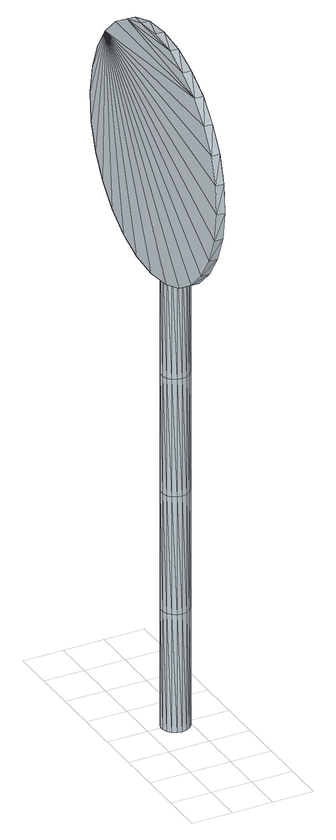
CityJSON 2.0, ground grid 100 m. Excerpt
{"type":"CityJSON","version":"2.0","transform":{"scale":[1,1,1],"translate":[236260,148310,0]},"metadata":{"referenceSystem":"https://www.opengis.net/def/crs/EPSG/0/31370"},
"CityObjects":{
"object1":{"type":"GenericCityObject","attributes":{"cluster":29,"mean_distance_to_centroid":0.0771,"new_centroid_x":236217.26,"new_centroid_y":148687.02,"mean_distance_to_camera":10.87,"H1":0,"H2":0,"Z_final":107.21,"cluster2":-1,"proj_x":236210.54,"proj_y":148684.77,"id_line":53237,"bearing_l":161.53,"distance":7.08,"orientation":"left","G_obj":341.53},"geometry":[{"type":"MultiSurface","lod":"2","boundaries":[[[0,1,2]],[[2,1,3]],[[3,1,4]],[[4,1,5]],[[5,1,6]],[[1,7,6]],[[1,8,7]],[[1,9,8]],[[1,10,9]],[[1,11,10]],[[1,12,11]],[[1,13,12]],[[1,14,13]],[[15,14,1]],[[16,15,1]],[[17,16,1]],[[18,17,1]],[[0,18,1]],[[19,20,0]],[[19,0,2]],[[21,19,2]],[[21,2,3]],[[21,3,22]],[[22,3,4]],[[22,4,23]],[[23,4,5]],[[23,5,24]],[[24,5,6]],[[24,6,25]],[[25,6,7]],[[25,7,26]],[[26,7,8]],[[26,8,27]],[[8,9,27]],[[27,9,28]],[[9,10,28]],[[10,29,28]],[[10,11,29]],[[11,30,29]],[[11,12,30]],[[30,12,31]],[[31,12,13]],[[31,13,32]],[[32,13,14]],[[32,14,33]],[[33,14,15]],[[33,15,34]],[[34,15,16]],[[34,16,35]],[[35,16,17]],[[36,35,17]],[[18,36,17]],[[20,36,18]],[[20,18,0]],[[37,38,20]],[[37,20,19]],[[39,37,19]],[[21,39,19]],[[39,21,40]],[[40,21,22]],[[40,22,41]],[[41,22,23]],[[41,23,42]],[[42,23,24]],[[42,24,43]],[[43,24,25]],[[43,25,44]],[[44,25,26]],[[26,45,44]],[[26,27,45]],[[27,46,45]],[[27,28,46]],[[28,47,46]],[[28,29,47]],[[47,29,48]],[[29,30,48]],[[48,30,49]],[[49,30,31]],[[49,31,50]],[[50,31,32]],[[50,32,51]],[[51,32,33]],[[51,33,52]],[[52,33,34]],[[52,34,53]],[[53,34,35]],[[54,53,35]],[[54,35,36]],[[38,54,36]],[[38,36,20]],[[55,56,38]],[[55,38,37]],[[57,55,37]],[[57,37,39]],[[57,39,58]],[[58,39,40]],[[58,40,59]],[[59,40,41]],[[59,41,60]],[[60,41,42]],[[60,42,61]],[[61,42,43]],[[61,43,62]],[[62,43,44]],[[44,63,62]],[[44,45,63]],[[45,64,63]],[[45,46,64]],[[46,65,64]],[[46,47,65]],[[47,66,65]],[[47,48,66]],[[66,48,67]],[[67,48,49]],[[67,49,68]],[[68,49,50]],[[68,50,69]],[[69,50,51]],[[69,51,70]],[[70,51,52]],[[70,52,71]],[[71,52,53]],[[72,71,53]],[[72,53,54]],[[56,72,54]],[[56,54,38]],[[73,74,56]],[[73,56,55]],[[75,73,55]],[[75,55,57]],[[75,57,76]],[[76,57,58]],[[76,58,77]],[[77,58,59]],[[77,59,78]],[[78,59,60]],[[78,60,79]],[[79,60,61]],[[79,61,80]],[[80,61,62]],[[62,81,80]],[[62,63,81]],[[63,82,81]],[[63,64,82]],[[64,83,82]],[[64,65,83]],[[65,84,83]],[[65,66,84]],[[84,66,85]],[[85,66,67]],[[85,67,86]],[[86,67,68]],[[86,68,87]],[[87,68,69]],[[87,69,88]],[[88,69,70]],[[88,70,89]],[[89,70,71]],[[90,89,71]],[[90,71,72]],[[74,90,72]],[[74,72,56]],[[91,92,74]],[[91,74,73]],[[93,91,73]],[[93,73,75]],[[93,75,94]],[[94,75,76]],[[94,76,95]],[[95,76,77]],[[95,77,96]],[[96,77,78]],[[96,78,97]],[[97,78,79]],[[97,79,98]],[[98,79,80]],[[80,99,98]],[[80,81,99]],[[81,100,99]],[[81,82,100]],[[82,101,100]],[[82,83,101]],[[83,102,101]],[[83,84,102]],[[102,84,103]],[[103,84,85]],[[103,85,104]],[[104,85,86]],[[104,86,105]],[[105,86,87]],[[105,87,106]],[[106,87,88]],[[106,88,107]],[[107,88,89]],[[108,107,89]],[[108,89,90]],[[92,108,90]],[[92,90,74]],[[92,91,109]],[[91,93,109]],[[93,94,109]],[[94,95,109]],[[95,96,109]],[[109,96,97]],[[109,97,98]],[[109,98,99]],[[109,99,100]],[[109,100,101]],[[109,101,102]],[[109,102,103]],[[109,103,104]],[[105,109,104]],[[106,109,105]],[[107,109,106]],[[108,109,107]],[[92,109,108]],[[110,111,112]],[[113,112,114]],[[115,112,113]],[[116,112,115]],[[117,112,116]],[[118,112,117]],[[119,112,118]],[[120,112,119]],[[121,112,120]],[[122,112,121]],[[122,123,112]],[[123,110,112]],[[111,124,112]],[[124,125,112]],[[125,126,112]],[[126,127,112]],[[127,128,112]],[[128,129,112]],[[129,130,112]],[[130,131,112]],[[112,131,132]],[[131,133,132]],[[131,134,133]],[[133,134,135]],[[133,135,136]],[[135,137,136]],[[133,136,138]],[[136,139,138]],[[136,137,139]],[[137,140,139]],[[137,135,140]],[[135,141,140]],[[135,134,141]],[[134,142,141]],[[134,131,142]],[[131,143,142]],[[131,130,143]],[[143,130,144]],[[144,130,129]],[[144,129,145]],[[145,129,128]],[[145,128,146]],[[146,127,147]],[[147,127,126]],[[147,126,148]],[[148,126,125]],[[148,125,149]],[[149,125,124]],[[150,149,124]],[[150,124,111]],[[151,150,111]],[[151,111,110]],[[152,151,110]],[[152,110,123]],[[146,128,127]],[[153,123,122]],[[154,153,122]],[[154,122,121]],[[155,154,121]],[[155,121,120]],[[156,155,120]],[[156,120,119]],[[157,156,119]],[[157,119,118]],[[157,118,158]],[[158,118,117]],[[158,117,159]],[[153,152,123]],[[159,117,116]],[[159,116,160]],[[160,116,115]],[[160,115,161]],[[161,115,113]],[[161,113,162]],[[162,113,114]],[[162,114,163]],[[163,114,112]],[[163,112,164]],[[164,112,132]],[[132,165,164]],[[132,133,165]],[[133,138,165]],[[138,139,140]],[[161,162,163]],[[160,161,163]],[[159,160,163]],[[158,159,163]],[[157,158,163]],[[156,157,163]],[[155,156,163]],[[154,155,163]],[[153,154,163]],[[153,163,152]],[[152,163,151]],[[151,163,150]],[[150,163,149]],[[149,163,148]],[[148,163,147]],[[147,163,146]],[[146,163,145]],[[145,163,144]],[[144,163,143]],[[143,163,142]],[[163,164,142]],[[142,164,165]],[[142,165,141]],[[165,140,141]],[[165,138,140]],[[166,167,168]],[[168,167,169]],[[170,168,169]],[[170,169,171]],[[170,171,172]],[[172,171,173]],[[172,173,174]],[[174,173,175]],[[174,175,176]],[[176,175,177]],[[176,177,178]],[[178,177,179]],[[178,179,180]],[[180,179,181]],[[180,181,182]],[[182,181,183]],[[182,183,184]],[[184,183,185]],[[184,185,186]],[[186,185,187]],[[186,187,188]],[[188,187,189]],[[188,189,190]],[[190,189,191]],[[192,190,191]],[[192,191,193]],[[194,192,193]],[[194,193,195]],[[196,194,195]],[[196,195,197]],[[198,196,197]],[[198,197,199]],[[200,198,199]],[[200,199,201]],[[202,200,201]],[[202,201,203]],[[204,202,203]],[[204,203,205]],[[206,204,205]],[[206,205,207]],[[208,206,207]],[[208,207,209]],[[210,208,209]],[[210,209,211]],[[212,210,211]],[[212,211,213]],[[214,212,213]],[[214,213,215]],[[216,214,215]],[[216,215,217]],[[216,217,218]],[[218,217,219]],[[218,219,220]],[[220,219,221]],[[220,221,222]],[[222,221,223]],[[222,223,224]],[[224,223,225]],[[224,225,226]],[[226,225,227]],[[226,227,228]],[[228,227,229]],[[228,229,230]],[[230,229,231]],[[230,231,232]],[[232,231,233]],[[232,233,234]],[[234,233,235]],[[234,235,236]],[[236,235,237]],[[238,236,237]],[[238,237,239]],[[238,239,240]],[[240,239,241]],[[241,242,240]],[[241,243,242]],[[242,243,244]],[[244,243,245]],[[244,245,246]],[[246,245,247]],[[246,247,248]],[[248,247,249]],[[248,249,250]],[[250,249,251]],[[250,251,252]],[[252,251,253]],[[252,253,254]],[[254,253,255]],[[254,255,256]],[[256,255,257]],[[256,257,258]],[[258,257,259]],[[258,259,260]],[[260,259,261]],[[260,261,262]],[[262,261,263]],[[262,263,264]],[[264,263,265]],[[264,265,266]],[[266,265,267]],[[267,268,266]],[[267,269,268]],[[269,270,268]],[[269,271,270]],[[271,272,270]],[[271,273,272]],[[273,274,272]],[[273,275,274]],[[275,276,274]],[[275,277,276]],[[277,278,276]],[[277,279,278]],[[279,280,278]],[[279,281,280]],[[281,282,280]],[[281,283,282]],[[283,284,282]],[[283,285,284]],[[285,286,284]],[[285,287,286]],[[287,288,286]],[[287,289,288]],[[288,289,290]],[[290,289,291]],[[290,291,292]],[[292,291,293]],[[292,293,294]],[[294,293,295]],[[294,295,296]],[[296,295,297]],[[296,297,298]],[[298,297,299]],[[298,299,300]],[[300,299,301]],[[300,301,302]],[[302,301,303]],[[302,303,304]],[[304,303,305]],[[304,305,306]],[[306,305,307]],[[306,307,308]],[[308,307,309]],[[308,309,310]],[[310,309,311]],[[311,166,310]],[[311,167,166]],[[169,167,311]],[[169,311,171]],[[171,311,309]],[[173,171,309]],[[173,309,307]],[[175,173,307]],[[175,307,305]],[[177,175,305]],[[177,305,303]],[[179,177,303]],[[179,303,301]],[[181,179,301]],[[181,301,299]],[[183,181,299]],[[183,299,297]],[[183,297,295]],[[185,183,295]],[[185,295,293]],[[187,185,293]],[[187,293,291]],[[189,187,291]],[[189,291,289]],[[189,289,287]],[[189,287,285]],[[191,189,285]],[[191,285,283]],[[193,191,283]],[[195,193,283]],[[195,283,281]],[[197,195,281]],[[199,197,281]],[[201,199,281]],[[201,281,279]],[[203,201,279]],[[205,203,279]],[[205,279,277]],[[205,277,207]],[[207,277,209]],[[209,277,275]],[[209,275,211]],[[211,275,273]],[[211,273,213]],[[213,273,271]],[[213,271,215]],[[215,271,269]],[[215,269,217]],[[217,269,219]],[[219,269,267]],[[219,267,221]],[[221,267,265]],[[221,265,223]],[[223,265,263]],[[223,263,225]],[[225,263,261]],[[225,261,227]],[[227,261,259]],[[227,259,229]],[[229,259,257]],[[229,257,255]],[[229,255,231]],[[231,255,253]],[[231,253,233]],[[233,253,251]],[[233,251,235]],[[251,249,235]],[[235,249,247]],[[235,247,237]],[[247,245,237]],[[237,245,243]],[[237,243,239]],[[239,243,241]],[[238,240,242]],[[168,310,166]],[[170,310,168]],[[170,308,310]],[[172,308,170]],[[172,306,308]],[[174,306,172]],[[174,304,306]],[[176,304,174]],[[176,302,304]],[[178,302,176]],[[178,300,302]],[[180,300,178]],[[180,298,300]],[[182,298,180]],[[182,296,298]],[[182,294,296]],[[184,294,182]],[[184,292,294]],[[186,292,184]],[[186,290,292]],[[188,290,186]],[[188,288,290]],[[188,286,288]],[[188,284,286]],[[190,284,188]],[[190,282,284]],[[192,282,190]],[[194,282,192]],[[194,280,282]],[[196,280,194]],[[198,280,196]],[[200,280,198]],[[200,278,280]],[[202,278,200]],[[204,278,202]],[[204,276,278]],[[204,206,276]],[[206,208,276]],[[208,274,276]],[[208,210,274]],[[210,272,274]],[[210,212,272]],[[212,270,272]],[[212,214,270]],[[214,268,270]],[[214,216,268]],[[216,218,268]],[[218,266,268]],[[218,220,266]],[[220,264,266]],[[220,222,264]],[[222,262,264]],[[222,224,262]],[[224,260,262]],[[224,226,260]],[[226,258,260]],[[226,228,258]],[[228,256,258]],[[228,254,256]],[[228,230,254]],[[230,252,254]],[[230,232,252]],[[232,250,252]],[[232,234,250]],[[250,234,248]],[[234,246,248]],[[234,236,246]],[[246,236,244]],[[236,242,244]],[[236,238,242]],[[312,313,314]],[[314,313,315]],[[316,314,315]],[[316,315,317]],[[316,317,318]],[[318,317,319]],[[318,319,320]],[[320,319,321]],[[320,321,322]],[[322,321,323]],[[322,323,324]],[[324,323,325]],[[324,325,326]],[[326,325,327]],[[326,327,328]],[[328,327,329]],[[328,329,330]],[[330,329,331]],[[330,331,332]],[[332,331,333]],[[332,333,334]],[[334,333,335]],[[334,335,336]],[[336,335,337]],[[338,336,337]],[[338,337,339]],[[340,338,339]],[[340,339,341]],[[342,340,341]],[[342,341,343]],[[344,342,343]],[[344,343,345]],[[346,344,345]],[[346,345,347]],[[348,346,347]],[[348,347,349]],[[350,348,349]],[[350,349,351]],[[352,350,351]],[[352,351,353]],[[354,352,353]],[[354,353,355]],[[356,354,355]],[[356,355,357]],[[358,356,357]],[[358,357,359]],[[360,358,359]],[[360,359,361]],[[362,360,361]],[[362,361,363]],[[362,363,364]],[[364,363,365]],[[364,365,366]],[[366,365,367]],[[366,367,368]],[[368,367,369]],[[368,369,370]],[[370,369,371]],[[370,371,372]],[[372,371,373]],[[372,373,374]],[[374,373,375]],[[374,375,376]],[[376,375,377]],[[376,377,378]],[[378,377,379]],[[378,379,380]],[[380,379,381]],[[380,381,382]],[[382,381,383]],[[384,382,383]],[[384,383,385]],[[384,385,386]],[[386,385,387]],[[387,388,386]],[[387,389,388]],[[388,389,390]],[[390,389,391]],[[390,391,392]],[[392,391,393]],[[392,393,394]],[[394,393,395]],[[394,395,396]],[[396,395,397]],[[396,397,398]],[[398,397,399]],[[398,399,400]],[[400,399,401]],[[400,401,402]],[[402,401,403]],[[402,403,404]],[[404,403,405]],[[404,405,406]],[[406,405,407]],[[406,407,408]],[[408,407,409]],[[408,409,410]],[[410,409,411]],[[410,411,412]],[[412,411,413]],[[413,414,412]],[[413,415,414]],[[415,416,414]],[[415,417,416]],[[417,418,416]],[[417,419,418]],[[419,420,418]],[[419,421,420]],[[421,422,420]],[[421,423,422]],[[423,424,422]],[[423,425,424]],[[425,426,424]],[[425,427,426]],[[427,428,426]],[[427,429,428]],[[429,430,428]],[[429,431,430]],[[431,432,430]],[[431,433,432]],[[433,434,432]],[[433,435,434]],[[434,435,436]],[[436,435,437]],[[436,437,438]],[[438,437,439]],[[438,439,440]],[[440,439,441]],[[440,441,442]],[[442,441,443]],[[442,443,444]],[[444,443,445]],[[444,445,446]],[[446,445,447]],[[446,447,448]],[[448,447,449]],[[448,449,450]],[[450,449,451]],[[450,451,452]],[[452,451,453]],[[452,453,454]],[[454,453,455]],[[454,455,456]],[[456,455,457]],[[457,312,456]],[[457,313,312]],[[315,313,457]],[[315,457,317]],[[317,457,455]],[[319,317,455]],[[319,455,453]],[[321,319,453]],[[321,453,451]],[[323,321,451]],[[323,451,449]],[[325,323,449]],[[325,449,447]],[[327,325,447]],[[327,447,445]],[[329,327,445]],[[329,445,443]],[[329,443,441]],[[331,329,441]],[[331,441,439]],[[333,331,439]],[[333,439,437]],[[335,333,437]],[[335,437,435]],[[335,435,433]],[[335,433,431]],[[337,335,431]],[[337,431,429]],[[339,337,429]],[[341,339,429]],[[341,429,427]],[[343,341,427]],[[345,343,427]],[[347,345,427]],[[347,427,425]],[[349,347,425]],[[351,349,425]],[[351,425,423]],[[351,423,353]],[[353,423,355]],[[355,423,421]],[[355,421,357]],[[357,421,419]],[[357,419,359]],[[359,419,417]],[[359,417,361]],[[361,417,415]],[[361,415,363]],[[363,415,365]],[[365,415,413]],[[365,413,367]],[[367,413,411]],[[367,411,369]],[[369,411,409]],[[369,409,371]],[[371,409,407]],[[371,407,373]],[[373,407,405]],[[373,405,375]],[[375,405,403]],[[375,403,401]],[[375,401,377]],[[377,401,399]],[[377,399,379]],[[379,399,397]],[[379,397,381]],[[397,395,381]],[[381,395,393]],[[381,393,383]],[[393,391,383]],[[383,391,389]],[[383,389,385]],[[385,389,387]],[[384,386,388]],[[314,456,312]],[[316,456,314]],[[316,454,456]],[[318,454,316]],[[318,452,454]],[[320,452,318]],[[320,450,452]],[[322,450,320]],[[322,448,450]],[[324,448,322]],[[324,446,448]],[[326,446,324]],[[326,444,446]],[[328,444,326]],[[328,442,444]],[[328,440,442]],[[330,440,328]],[[330,438,440]],[[332,438,330]],[[332,436,438]],[[334,436,332]],[[334,434,436]],[[334,432,434]],[[334,430,432]],[[336,430,334]],[[336,428,430]],[[338,428,336]],[[340,428,338]],[[340,426,428]],[[342,426,340]],[[344,426,342]],[[346,426,344]],[[346,424,426]],[[348,424,346]],[[350,424,348]],[[350,422,424]],[[350,352,422]],[[352,354,422]],[[354,420,422]],[[354,356,420]],[[356,418,420]],[[356,358,418]],[[358,416,418]],[[358,360,416]],[[360,414,416]],[[360,362,414]],[[362,364,414]],[[364,412,414]],[[364,366,412]],[[366,410,412]],[[366,368,410]],[[368,408,410]],[[368,370,408]],[[370,406,408]],[[370,372,406]],[[372,404,406]],[[372,374,404]],[[374,402,404]],[[374,400,402]],[[374,376,400]],[[376,398,400]],[[376,378,398]],[[378,396,398]],[[378,380,396]],[[396,380,394]],[[380,392,394]],[[380,382,392]],[[392,382,390]],[[382,388,390]],[[382,384,388]]]}]}
},
"vertices":[
[66,331,2],[66,298,2],[78,329,2],[88,324,2],[96,315,2],[99,304,2],[99,292,2],[96,281,2],[88,272,2],[78,266,2],[66,264,2],[55,266,2],[45,272,2],[37,281,2],[33,292,2],[33,304,2],[37,315,2],[45,324,2],[55,329,2],[78,329,300],[66,331,300],[88,324,300],[96,315,300],[99,304,300],[99,292,300],[96,281,300],[88,272,300],[78,266,300],[66,264,300],[55,266,300],[45,272,300],[37,281,300],[33,292,300],[33,304,300],[37,315,300],[45,324,300],[55,329,300],[78,329,598],[66,331,598],[88,324,598],[96,315,598],[99,304,598],[99,292,598],[96,281,598],[88,272,598],[78,266,598],[66,264,598],[55,266,598],[45,272,598],[37,281,598],[33,292,598],[33,304,598],[37,315,598],[45,324,598],[55,329,598],[78,329,895],[66,331,895],[88,324,895],[96,315,895],[99,304,895],[99,292,895],[96,281,895],[88,272,895],[78,266,895],[66,264,895],[55,266,895],[45,272,895],[37,281,895],[33,292,895],[33,304,895],[37,315,895],[45,324,895],[55,329,895],[78,329,1193],[66,331,1193],[88,324,1193],[96,315,1193],[99,304,1193],[99,292,1193],[96,281,1193],[88,272,1193],[78,266,1193],[66,264,1193],[55,266,1193],[45,272,1193],[37,281,1193],[33,292,1193],[33,304,1193],[37,315,1193],[45,324,1193],[55,329,1193],[78,329,1491],[66,331,1491],[88,324,1491],[96,315,1491],[99,304,1491],[99,292,1491],[96,281,1491],[88,272,1491],[78,266,1491],[66,264,1491],[55,266,1491],[45,272,1491],[37,281,1491],[33,292,1491],[33,304,1491],[37,315,1491],[45,324,1491],[55,329,1491],[66,298,1491],[31,172,1185],[31,115,1221],[40,540,1645],[38,598,1525],[40,575,1589],[37,606,1456],[36,598,1387],[35,575,1324],[34,540,1268],[33,493,1221],[32,437,1185],[31,373,1162],[31,304,1154],[31,235,1162],[32,69,1268],[33,33,1324],[34,10,1387],[35,2,1456],[36,10,1525],[38,33,1589],[39,69,1645],[40,115,1692],[41,493,1692],[41,437,1727],[40,171,1727],[41,235,1750],[42,373,1750],[41,304,1758],[21,373,1750],[21,304,1758],[20,235,1750],[19,172,1728],[19,116,1692],[18,69,1645],[17,33,1589],[15,10,1526],[14,2,1457],[13,10,1387],[12,33,1324],[11,69,1268],[10,116,1221],[10,172,1185],[10,235,1163],[10,304,1155],[10,373,1163],[11,437,1185],[12,493,1221],[13,540,1268],[14,575,1324],[15,598,1387],[16,606,1457],[18,598,1526],[19,575,1589],[19,540,1645],[20,493,1692],[20,437,1728],[23,408,1304],[23,408,1265],[57,407,1304],[57,407,1265],[56,389,1304],[56,389,1265],[79,380,1304],[79,380,1265],[82,379,1304],[82,379,1265],[86,377,1304],[86,377,1265],[89,376,1304],[89,376,1265],[92,374,1304],[92,374,1265],[96,372,1304],[96,372,1265],[99,370,1304],[99,370,1265],[102,367,1304],[102,367,1265],[112,360,1304],[112,360,1265],[115,358,1304],[115,358,1265],[117,355,1304],[117,355,1265],[119,352,1304],[119,352,1265],[121,349,1304],[121,349,1265],[122,346,1304],[122,346,1265],[122,342,1304],[122,342,1265],[123,338,1304],[123,338,1265],[122,304,1304],[122,304,1265],[119,285,1304],[119,285,1265],[118,280,1304],[118,280,1265],[117,275,1304],[117,275,1265],[115,270,1304],[115,270,1265],[112,266,1304],[112,266,1265],[109,262,1304],[109,262,1265],[105,259,1304],[105,259,1265],[101,256,1304],[101,256,1265],[96,253,1304],[96,253,1265],[91,251,1304],[91,251,1265],[86,249,1304],[86,249,1265],[81,248,1304],[81,248,1265],[76,247,1304],[76,247,1265],[71,246,1304],[71,246,1265],[66,246,1304],[66,246,1265],[54,246,1304],[54,246,1265],[52,221,1304],[52,221,1265],[23,219,1304],[23,219,1265],[23,251,1304],[23,251,1265],[44,265,1304],[44,265,1265],[60,264,1304],[60,264,1265],[63,264,1304],[63,264,1265],[67,264,1304],[67,264,1265],[70,264,1304],[70,264,1265],[73,264,1304],[73,264,1265],[77,265,1304],[77,265,1265],[80,266,1304],[80,266,1265],[83,267,1304],[83,267,1265],[86,268,1304],[86,268,1265],[89,270,1304],[89,270,1265],[91,271,1304],[91,271,1265],[93,274,1304],[93,274,1265],[94,276,1304],[94,276,1265],[96,279,1304],[96,279,1265],[96,282,1304],[96,282,1265],[98,302,1304],[98,302,1265],[98,338,1304],[98,338,1265],[98,341,1304],[98,341,1265],[97,343,1304],[97,343,1265],[96,345,1304],[96,345,1265],[95,347,1304],[95,347,1265],[94,349,1304],[94,349,1265],[92,350,1304],[92,350,1265],[90,351,1304],[90,351,1265],[88,353,1304],[88,353,1265],[85,354,1304],[85,354,1265],[83,355,1304],[83,355,1265],[81,355,1304],[81,355,1265],[78,356,1304],[78,356,1265],[76,357,1304],[76,357,1265],[74,357,1304],[74,357,1265],[53,361,1304],[53,361,1265],[29,375,1304],[29,375,1265],[31,408,1473],[31,408,1434],[65,407,1473],[65,407,1434],[65,389,1473],[65,389,1434],[87,380,1473],[87,380,1434],[90,379,1473],[90,379,1434],[94,377,1473],[94,377,1434],[97,376,1473],[97,376,1434],[100,374,1473],[100,374,1434],[104,372,1473],[104,372,1434],[107,370,1473],[107,370,1434],[110,367,1473],[110,367,1434],[120,360,1473],[120,360,1434],[123,358,1473],[123,358,1434],[125,355,1473],[125,355,1434],[127,352,1473],[127,352,1434],[129,349,1473],[129,349,1434],[130,346,1473],[130,346,1434],[130,342,1473],[130,342,1434],[131,338,1473],[131,338,1434],[130,304,1473],[130,304,1434],[127,285,1473],[127,285,1434],[126,280,1473],[126,280,1434],[125,275,1473],[125,275,1434],[123,270,1473],[123,270,1434],[120,266,1473],[120,266,1434],[117,262,1473],[117,262,1434],[113,259,1473],[113,259,1434],[109,256,1473],[109,256,1434],[104,253,1473],[104,253,1434],[99,251,1473],[99,251,1434],[94,249,1473],[94,249,1434],[89,248,1473],[89,248,1434],[84,247,1473],[84,247,1434],[79,246,1473],[79,246,1434],[74,246,1473],[74,246,1434],[62,246,1473],[62,246,1434],[60,221,1473],[60,221,1434],[31,219,1473],[31,219,1434],[31,251,1473],[31,251,1434],[52,265,1473],[52,265,1434],[68,264,1473],[68,264,1434],[71,264,1473],[71,264,1434],[75,264,1473],[75,264,1434],[78,264,1473],[78,264,1434],[81,264,1473],[81,264,1434],[85,265,1473],[85,265,1434],[88,266,1473],[88,266,1434],[91,267,1473],[91,267,1434],[94,268,1473],[94,268,1434],[97,270,1473],[97,270,1434],[99,271,1473],[99,271,1434],[101,274,1473],[101,274,1434],[103,276,1473],[103,276,1434],[104,279,1473],[104,279,1434],[104,282,1473],[104,282,1434],[106,302,1473],[106,302,1434],[106,338,1473],[106,338,1434],[106,341,1473],[106,341,1434],[105,343,1473],[105,343,1434],[104,345,1473],[104,345,1434],[103,347,1473],[103,347,1434],[102,349,1473],[102,349,1434],[100,350,1473],[100,350,1434],[98,351,1473],[98,351,1434],[96,353,1473],[96,353,1434],[94,354,1473],[94,354,1434],[91,355,1473],[91,355,1434],[89,355,1473],[89,355,1434],[87,356,1473],[87,356,1434],[84,357,1473],[84,357,1434],[82,357,1473],[82,357,1434],[61,361,1473],[61,361,1434],[37,375,1473],[37,375,1434]
]}
